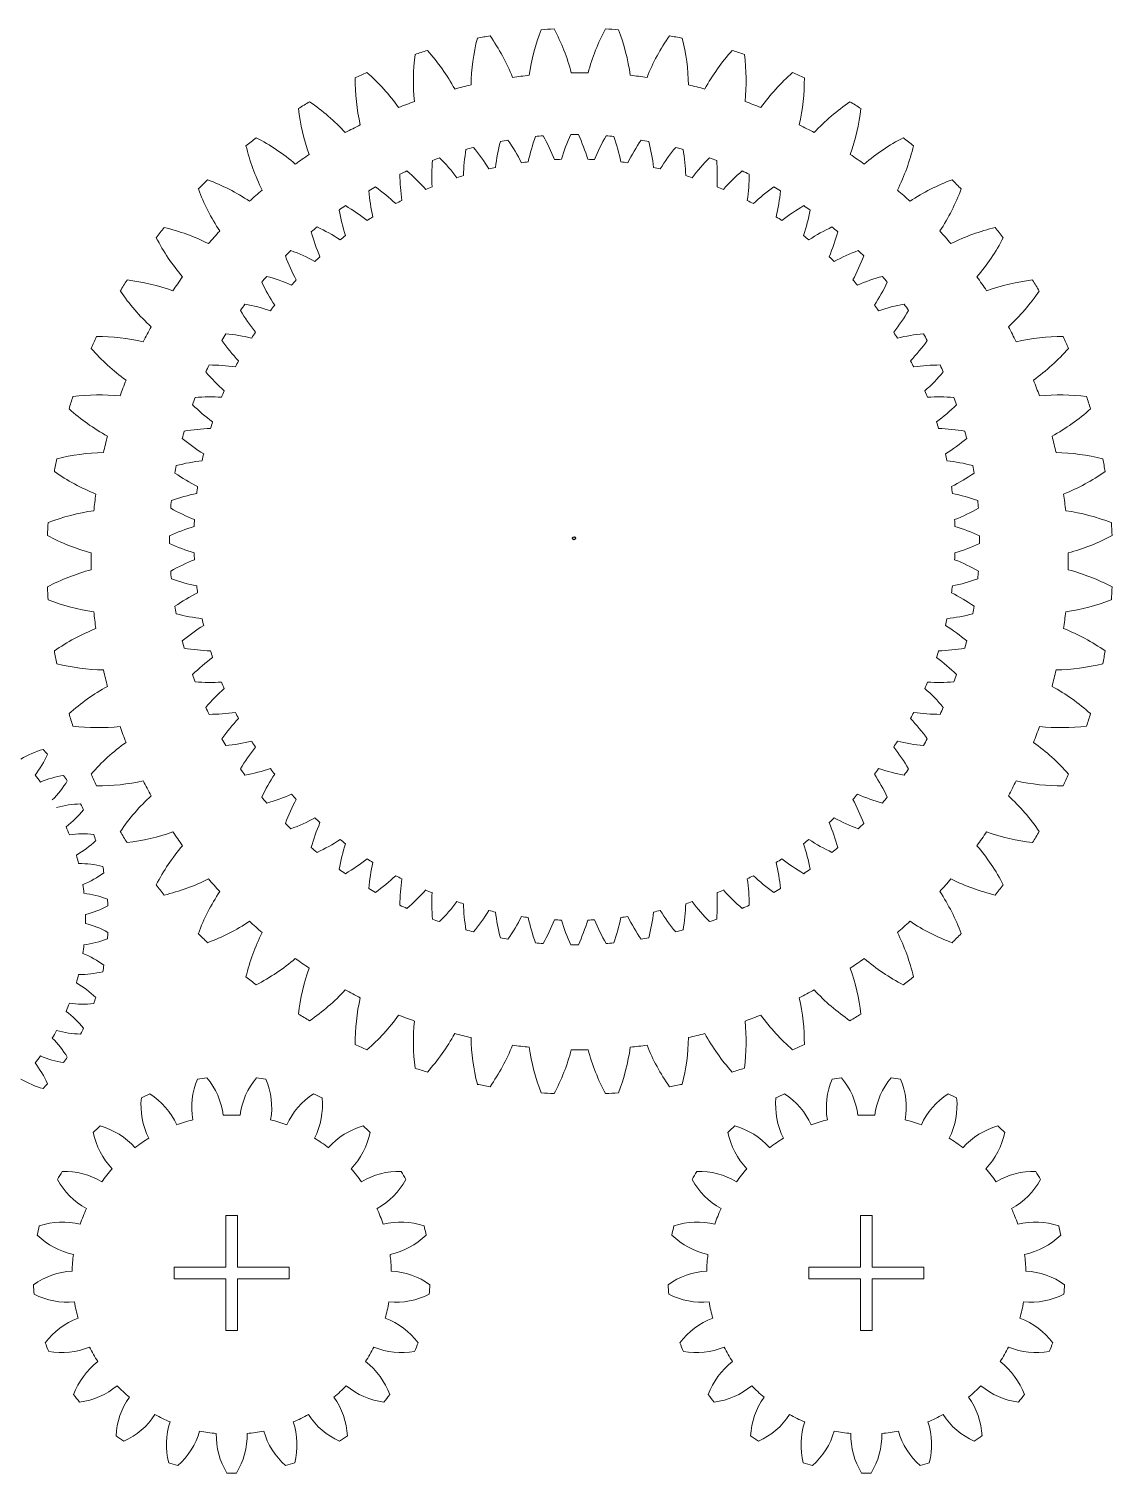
# Model space of a CAD drawing. Header units: millimetres. Extents: x -7 to 96, y -35 to 6.
# Drawn here: x 68.04 to 96.28, y -35.13 to 2.52 of the extents above; entities that cross this region are included whole.
import ezdxf

# ---------------------------------------------------------------- set-up
doc = ezdxf.new("R2010")
doc.units = ezdxf.units.MM

msp = doc.modelspace()

# ---------------------------------------------------------------- linework, layer by layer
at = {"color": 7, "linetype": 'Continuous', "lineweight": 15}
for p, q in [((73.175, -28.414), (73.175, -29.764)), ((73.175, -28.414), (73.475, -28.414)), ((73.475, -28.414), (73.475, -29.764)), ((89.723, -28.414), (89.723, -29.764)), ((89.723, -28.414), (90.023, -28.414)), ((90.023, -28.414), (90.023, -29.764)), ((71.825, -29.764), (73.175, -29.764)), ((71.825, -30.064), (71.825, -29.764)), ((71.825, -30.064), (73.175, -30.064)), ((73.175, -30.064), (73.175, -31.414)), ((73.475, -29.764), (74.825, -29.764)), ((73.475, -30.064), (73.475, -31.414)), ((73.475, -30.064), (74.825, -30.064)), ((74.825, -30.064), (74.825, -29.764)), ((88.373, -29.764), (89.723, -29.764)), ((88.373, -30.064), (88.373, -29.764)), ((88.373, -30.064), (89.723, -30.064)), ((89.723, -30.064), (89.723, -31.414)), ((90.023, -29.764), (91.373, -29.764)), ((90.023, -30.064), (90.023, -31.414)), ((90.023, -30.064), (91.373, -30.064)), ((91.373, -30.064), (91.373, -29.764)), ((73.175, -31.414), (73.475, -31.414)), ((89.723, -31.414), (90.023, -31.414))]:
    msp.add_line(p, q, dxfattribs=at)
msp.add_circle((82.252, -10.758), 0.0392)
for centre, radius, start, end in [((84.919, 0.964), 5.353, 165.7546, 178.9432), ((82.401, -11.358), 13.898, 99.6883, 101.0809), ((75.678, -0.73), 5.353, 21.826, 35.0146), ((86.385, 0.57), 5.353, 158.8315, 172.0201), ((82.401, -11.358), 13.898, 92.7653, 94.1578), ((77.008, 0.003), 5.353, 14.9029, 28.0915), ((87.794, 0.003), 5.353, 151.9085, 165.0971), ((82.401, -11.358), 13.898, 85.8422, 87.2347), ((78.417, 0.57), 5.353, 7.9799, 21.1685), ((89.124, -0.73), 5.353, 144.9854, 158.174), ((82.401, -11.358), 13.898, 78.9191, 80.3117), ((79.884, 0.964), 5.353, 1.0568, 14.2454), ((82.401, -11.358), 13.898, 106.6114, 108.004), ((74.446, -1.618), 5.353, 28.7491, 41.9377), ((90.356, -1.618), 5.353, 138.0623, 151.2509), ((82.401, -11.358), 13.898, 71.996, 73.3886), ((83.415, 1.177), 5.353, 172.6777, 185.8663), ((81.387, 1.177), 5.353, 354.1337, 7.3223), ((82.401, -11.358), 13.898, 113.5345, 114.927), ((81.897, 1.208), 5.353, 179.6008, 192.7894), ((73.33, -2.648), 5.353, 35.6722, 48.8608), ((82.401, -11.358), 12.739, 95.9339, 97.9122), ((82.401, -11.358), 12.739, 89.0108, 90.9892), ((82.401, -11.358), 12.739, 82.0878, 84.0661), ((91.472, -2.648), 5.353, 131.1392, 144.3278), ((82.401, -11.358), 13.898, 65.073, 66.4655), ((82.905, 1.208), 5.353, 347.2106, 0.3992), ((82.401, -11.358), 12.739, 102.857, 104.8353), ((82.401, -11.358), 12.739, 75.1647, 77.143), ((82.401, -11.358), 13.898, 120.4576, 121.8501), ((80.386, 1.056), 5.353, 186.5238, 199.7124), ((72.346, -3.804), 5.353, 42.5953, 55.7838), ((82.401, -11.358), 12.739, 109.7801, 111.7584), ((82.401, -11.358), 12.739, 68.2416, 70.2199), ((92.456, -3.804), 5.353, 124.2162, 137.4047), ((82.401, -11.358), 13.898, 58.1499, 59.5424), ((84.416, 1.056), 5.353, 340.2876, 353.4762), ((82.401, -11.358), 12.739, 116.7031, 118.6815), ((82.401, -11.358), 12.739, 61.3185, 63.2969), ((82.401, -11.358), 13.898, 127.3806, 128.7732), ((71.509, -5.072), 5.353, 49.5183, 62.7069), ((82.265, -10.795), 10.563, 99.4551, 100.5449), ((76.325, -3.269), 5.104, 26.8031, 34.5304), ((86.055, -1.988), 5.104, 160.4696, 168.1969), ((82.265, -10.795), 10.563, 94.4551, 95.5449), ((77.004, -2.78), 5.104, 21.8031, 29.5304), ((86.808, -2.351), 5.104, 155.4696, 163.1969), ((82.265, -10.795), 10.563, 89.4551, 90.5449), ((77.722, -2.351), 5.104, 16.8031, 24.5304), ((87.527, -2.78), 5.104, 150.4696, 158.1969), ((82.265, -10.795), 10.563, 84.4551, 85.5449), ((78.476, -1.988), 5.104, 11.8031, 19.5304), ((88.206, -3.269), 5.104, 145.4696, 153.1969), ((82.265, -10.795), 10.563, 79.4551, 80.5449), ((93.293, -5.072), 5.353, 117.2931, 130.4817), ((82.401, -11.358), 13.898, 51.2268, 52.6194), ((78.904, 0.722), 5.353, 193.4469, 206.6355), ((82.401, -11.358), 12.739, 123.6262, 125.6045), ((84.468, -1.463), 5.104, 170.4696, 178.1969), ((82.265, -10.795), 10.563, 104.4551, 105.5449), ((75.692, -3.815), 5.104, 31.8031, 39.5304), ((85.273, -1.691), 5.104, 165.4696, 173.1969), ((79.258, -1.691), 5.104, 6.8031, 14.5304), ((88.839, -3.815), 5.104, 140.4696, 148.1969), ((82.265, -10.795), 10.563, 74.4551, 75.5449), ((80.062, -1.463), 5.104, 1.8031, 9.5304), ((82.401, -11.358), 12.739, 54.3955, 56.3738), ((85.898, 0.722), 5.353, 333.3645, 346.5531), ((83.647, -1.307), 5.104, 175.4696, 183.1969), ((82.265, -10.795), 10.563, 109.4551, 110.5449), ((75.109, -4.414), 5.104, 36.8031, 44.5304), ((82.265, -10.795), 9.925, 101.9818, 103.0182), ((82.265, -10.795), 9.925, 96.9818, 98.0182), ((82.265, -10.795), 9.925, 91.9818, 93.0182), ((82.265, -10.795), 9.925, 86.9818, 88.0182), ((82.265, -10.795), 9.925, 81.9818, 83.0182), ((82.265, -10.795), 9.925, 76.9818, 78.0182), ((89.422, -4.414), 5.104, 135.4696, 143.1969), ((82.265, -10.795), 10.563, 69.4551, 70.5449), ((80.884, -1.307), 5.104, 356.8031, 4.5304), ((82.401, -11.358), 13.898, 134.3037, 135.6963), ((70.831, -6.43), 5.353, 56.4414, 69.63), ((82.265, -10.795), 10.563, 114.4551, 115.5449), ((82.814, -1.223), 5.104, 180.4696, 188.1969), ((74.58, -5.062), 5.104, 41.8031, 49.5304), ((82.265, -10.795), 9.925, 106.9818, 108.0182), ((82.265, -10.795), 9.925, 71.9818, 73.0182), ((89.951, -5.062), 5.104, 130.4696, 138.1969), ((82.265, -10.795), 10.563, 64.4551, 65.5449), ((81.716, -1.223), 5.104, 351.8031, 359.5304), ((93.972, -6.43), 5.353, 110.37, 123.5586), ((82.401, -11.358), 13.898, 44.3037, 45.6963), ((77.474, 0.213), 5.353, 200.37, 213.5586), ((82.401, -11.358), 12.739, 130.5493, 132.5276), ((82.265, -10.795), 10.563, 119.4551, 120.5449), ((81.978, -1.211), 5.104, 185.4696, 193.1969), ((74.109, -5.754), 5.104, 46.8031, 54.5304), ((82.265, -10.795), 9.925, 111.9818, 113.0182), ((82.265, -10.795), 9.925, 66.9818, 68.0182), ((90.421, -5.754), 5.104, 125.4696, 133.1969), ((82.265, -10.795), 10.563, 59.4551, 60.5449), ((82.553, -1.211), 5.104, 346.8031, 354.5304), ((82.401, -11.358), 12.739, 47.4724, 49.4507), ((87.329, 0.213), 5.353, 326.4414, 339.63), ((82.265, -10.795), 10.563, 124.4551, 125.5449), ((81.144, -1.273), 5.104, 190.4696, 198.1969), ((73.701, -6.484), 5.104, 51.8031, 59.5304), ((82.265, -10.795), 9.925, 116.9818, 118.0182), ((82.265, -10.795), 9.925, 61.9818, 63.0182), ((90.83, -6.484), 5.104, 120.4696, 128.1969), ((83.387, -1.273), 5.104, 341.8031, 349.5304), ((82.265, -10.795), 10.563, 54.4551, 55.5449), ((82.265, -10.795), 9.925, 121.9818, 123.0182), ((82.265, -10.795), 9.925, 56.9818, 58.0182), ((82.401, -11.358), 13.898, 141.2268, 142.6194), ((76.115, -0.466), 5.353, 207.2931, 220.4817), ((70.321, -7.861), 5.353, 63.3645, 76.5531), ((82.401, -11.358), 12.739, 137.4724, 139.4507), ((82.265, -10.795), 10.563, 129.4551, 130.5449), ((80.318, -1.407), 5.104, 195.4696, 203.1969), ((73.358, -7.247), 5.104, 56.8031, 64.5304), ((82.265, -10.795), 9.925, 126.9818, 128.0182), ((82.265, -10.795), 9.925, 51.9818, 53.0182), ((91.173, -7.247), 5.104, 115.4696, 123.1969), ((84.212, -1.407), 5.104, 336.8031, 344.5304), ((82.265, -10.795), 10.563, 49.4551, 50.5449), ((82.401, -11.358), 12.739, 40.5493, 42.5276), ((94.481, -7.861), 5.353, 103.4469, 116.6355), ((88.687, -0.466), 5.353, 319.5183, 332.7069), ((82.401, -11.358), 13.898, 37.3806, 38.7732), ((82.265, -10.795), 10.563, 134.4551, 135.5449), ((73.083, -8.037), 5.104, 61.8031, 69.5304), ((91.448, -8.037), 5.104, 110.4696, 118.1969), ((82.265, -10.795), 10.563, 44.4551, 45.5449), ((79.507, -1.612), 5.104, 200.4696, 208.1969), ((82.265, -10.795), 9.925, 131.9818, 133.0182), ((82.265, -10.795), 9.925, 46.9818, 48.0182), ((85.023, -1.612), 5.104, 331.8031, 339.5304), ((82.401, -11.358), 13.898, 148.1499, 149.5424), ((69.988, -9.342), 5.353, 70.2876, 83.4762), ((82.401, -11.358), 12.739, 144.3955, 146.3738), ((82.265, -10.795), 10.563, 139.4551, 140.5449), ((78.718, -1.887), 5.104, 205.4696, 213.1969), ((72.877, -8.848), 5.104, 66.8031, 74.5304), ((82.265, -10.795), 9.925, 136.9818, 138.0182), ((82.265, -10.795), 9.925, 41.9818, 43.0182), ((91.654, -8.848), 5.104, 105.4696, 113.1969), ((85.813, -1.887), 5.104, 326.8031, 334.5304), ((82.265, -10.795), 10.563, 39.4551, 40.5449), ((82.401, -11.358), 12.739, 33.6262, 35.6045), ((94.815, -9.342), 5.353, 96.5238, 109.7124), ((82.401, -11.358), 13.898, 30.4576, 31.8501), ((74.848, -1.303), 5.353, 214.2162, 227.4047), ((89.954, -1.303), 5.353, 312.5953, 325.7838), ((82.265, -10.795), 10.563, 144.4551, 145.5449), ((77.955, -2.23), 5.104, 210.4696, 218.1969), ((72.743, -9.673), 5.104, 71.8031, 79.5304), ((82.265, -10.795), 9.925, 141.9818, 143.0182), ((82.265, -10.795), 9.925, 36.9818, 38.0182), ((91.788, -9.673), 5.104, 100.4696, 108.1969), ((86.576, -2.23), 5.104, 321.8031, 329.5304), ((82.265, -10.795), 10.563, 34.4551, 35.5449), ((82.401, -11.358), 12.739, 151.3185, 153.2969), ((82.401, -11.358), 12.739, 26.7031, 28.6815), ((82.401, -11.358), 13.898, 155.073, 156.4655), ((69.835, -10.853), 5.353, 77.2106, 90.3992), ((82.265, -10.795), 10.563, 149.4551, 150.5449), ((77.225, -2.639), 5.104, 215.4696, 223.1969), ((72.682, -10.507), 5.104, 76.8031, 84.5304), ((82.265, -10.795), 9.925, 146.9818, 148.0182), ((82.265, -10.795), 9.925, 31.9818, 33.0182), ((91.849, -10.507), 5.104, 95.4696, 103.1969), ((87.306, -2.639), 5.104, 316.8031, 324.5304), ((82.265, -10.795), 10.563, 29.4551, 30.5449), ((94.967, -10.853), 5.353, 89.6008, 102.7894), ((82.401, -11.358), 13.898, 23.5345, 24.927), ((73.691, -2.286), 5.353, 221.1392, 234.3278), ((91.111, -2.286), 5.353, 305.6722, 318.8608), ((82.265, -10.795), 10.563, 154.4551, 155.5449), ((72.693, -11.344), 5.104, 81.8031, 89.5304), ((82.265, -10.795), 9.925, 151.9818, 153.0182), ((82.265, -10.795), 9.925, 26.9818, 28.0182), ((91.838, -11.344), 5.104, 90.4696, 98.1969), ((82.265, -10.795), 10.563, 24.4551, 25.5449), ((82.401, -11.358), 12.739, 158.2416, 160.2199), ((76.533, -3.109), 5.104, 220.4696, 228.1969), ((87.998, -3.109), 5.104, 311.8031, 319.5304), ((82.401, -11.358), 12.739, 19.7801, 21.7584), ((82.401, -11.358), 13.898, 161.996, 163.3886), ((69.866, -12.372), 5.353, 84.1337, 97.3223), ((82.265, -10.795), 10.563, 159.4551, 160.5449), ((72.777, -12.176), 5.104, 86.8031, 94.5304), ((82.265, -10.795), 9.925, 156.9818, 158.0182), ((82.265, -10.795), 9.925, 21.9818, 23.0182), ((91.753, -12.176), 5.104, 85.4696, 93.1969), ((82.265, -10.795), 10.563, 19.4551, 20.5449), ((94.936, -12.372), 5.353, 82.6777, 95.8663), ((82.401, -11.358), 13.898, 16.6114, 18.004), ((72.661, -3.403), 5.353, 228.0623, 241.2509), ((75.885, -3.638), 5.104, 225.4696, 233.1969), ((88.646, -3.638), 5.104, 306.8031, 314.5304), ((92.141, -3.403), 5.353, 298.7491, 311.9377), ((72.934, -12.998), 5.104, 91.8031, 99.5304), ((82.265, -10.795), 9.925, 161.9818, 163.0182), ((82.265, -10.795), 9.925, 16.9818, 18.0182), ((91.597, -12.998), 5.104, 80.4696, 88.1969), ((82.401, -11.358), 12.739, 165.1647, 167.143), ((82.265, -10.795), 10.563, 164.4551, 165.5449), ((75.286, -4.221), 5.104, 230.4696, 238.1969), ((89.245, -4.221), 5.104, 301.8031, 309.5304), ((82.265, -10.795), 10.563, 14.4551, 15.5449), ((82.401, -11.358), 12.739, 12.857, 14.8353), ((70.08, -13.875), 5.353, 91.0568, 104.2454), ((82.265, -10.795), 9.925, 166.9818, 168.0182), ((82.265, -10.795), 9.925, 11.9818, 13.0182), ((94.722, -13.875), 5.353, 75.7546, 88.9432), ((82.401, -11.358), 13.898, 168.9191, 170.3117), ((71.773, -4.635), 5.353, 234.9854, 248.174), ((82.265, -10.795), 10.563, 169.4551, 170.5449), ((73.161, -13.803), 5.104, 96.8031, 104.5304), ((91.369, -13.803), 5.104, 75.4696, 83.1969), ((82.265, -10.795), 10.563, 9.4551, 10.5449), ((93.029, -4.635), 5.353, 291.826, 305.0146), ((82.401, -11.358), 13.898, 9.6883, 11.0809), ((74.739, -4.855), 5.104, 235.4696, 243.1969), ((82.265, -10.795), 9.925, 171.9818, 173.0182), ((89.792, -4.855), 5.104, 296.8031, 304.5304), ((82.265, -10.795), 9.925, 6.9818, 8.0182), ((82.401, -11.358), 12.739, 172.0878, 174.0661), ((82.265, -10.795), 10.563, 174.4551, 175.5449), ((73.458, -14.585), 5.104, 101.8031, 109.5304), ((91.073, -14.585), 5.104, 70.4696, 78.1969), ((82.265, -10.795), 10.563, 4.4551, 5.5449), ((82.401, -11.358), 12.739, 5.9339, 7.9122), ((70.473, -15.342), 5.353, 97.9799, 111.1685), ((74.25, -5.533), 5.104, 240.4696, 248.1969), ((90.281, -5.533), 5.104, 291.8031, 299.5304), ((94.329, -15.342), 5.353, 68.8315, 82.0201), ((82.401, -11.358), 13.898, 175.8422, 177.2347), ((73.822, -15.338), 5.104, 106.8031, 114.5304), ((82.265, -10.795), 9.925, 176.9818, 178.0182), ((82.265, -10.795), 9.925, 1.9818, 3.0182), ((90.709, -15.338), 5.104, 65.4696, 73.1969), ((82.401, -11.358), 13.898, 2.7653, 4.1578), ((71.04, -5.965), 5.353, 241.9085, 255.0971), ((82.265, -10.795), 10.563, 179.4551, 180.5449), ((73.822, -6.252), 5.104, 245.4696, 253.1969), ((90.709, -6.252), 5.104, 286.8031, 294.5304), ((82.265, -10.795), 10.563, 359.4551, 0.5449), ((93.762, -5.965), 5.353, 284.9029, 298.0915), ((82.401, -11.358), 12.739, 179.0108, 180.9892), ((82.265, -10.795), 9.925, 181.9818, 183.0182), ((82.265, -10.795), 9.925, 356.9818, 358.0182), ((82.401, -11.358), 12.739, 359.0108, 0.9892), ((71.04, -16.751), 5.353, 104.9029, 118.0915), ((74.25, -16.056), 5.104, 111.8031, 119.5304), ((82.265, -10.795), 10.563, 184.4551, 185.5449), ((90.281, -16.056), 5.104, 60.4696, 68.1969), ((82.265, -10.795), 10.563, 354.4551, 355.5449), ((93.762, -16.751), 5.353, 61.9085, 75.0971), ((82.401, -11.358), 13.898, 182.7653, 184.1578), ((73.458, -7.005), 5.104, 250.4696, 258.1969), ((82.265, -10.795), 9.925, 186.9818, 188.0182), ((82.265, -10.795), 9.925, 351.9818, 353.0182), ((91.073, -7.005), 5.104, 281.8031, 289.5304), ((82.401, -11.358), 13.898, 355.8422, 357.2347), ((70.473, -7.373), 5.353, 248.8315, 262.0201), ((74.739, -16.735), 5.104, 116.8031, 124.5304), ((89.792, -16.735), 5.104, 55.4696, 63.1969), ((94.329, -7.373), 5.353, 277.9799, 291.1685), ((82.401, -11.358), 12.739, 185.9339, 187.9122), ((82.265, -10.795), 10.563, 189.4551, 190.5449), ((73.161, -7.787), 5.104, 255.4696, 263.1969), ((91.369, -7.787), 5.104, 276.8031, 284.5304), ((82.265, -10.795), 10.563, 349.4551, 350.5449), ((82.401, -11.358), 12.739, 352.0878, 354.0661), ((71.773, -18.081), 5.353, 111.826, 125.0146), ((75.286, -17.368), 5.104, 121.8031, 129.5304), ((82.265, -10.795), 9.925, 191.9818, 193.0182), ((82.265, -10.795), 9.925, 346.9818, 348.0182), ((89.245, -17.368), 5.104, 50.4696, 58.1969), ((93.029, -18.081), 5.353, 54.9854, 68.174), ((82.265, -10.795), 10.563, 194.4551, 195.5449), ((82.265, -10.795), 10.563, 344.4551, 345.5449), ((82.401, -11.358), 13.898, 189.6883, 191.0809), ((72.934, -8.592), 5.104, 260.4696, 268.1969), ((75.885, -17.952), 5.104, 126.8031, 134.5304), ((82.265, -10.795), 9.925, 196.9818, 198.0182), ((82.265, -10.795), 9.925, 341.9818, 343.0182), ((88.646, -17.952), 5.104, 45.4696, 53.1969), ((91.597, -8.592), 5.104, 271.8031, 279.5304), ((82.401, -11.358), 13.898, 348.9191, 350.3117), ((70.08, -8.84), 5.353, 255.7546, 268.9432), ((82.401, -11.358), 12.739, 192.857, 194.8353), ((82.401, -11.358), 12.739, 345.1647, 347.143), ((94.722, -8.84), 5.353, 271.0568, 284.2454), ((72.661, -19.313), 5.353, 118.7491, 131.9377), ((82.265, -10.795), 10.563, 199.4551, 200.5449), ((72.777, -9.413), 5.104, 265.4696, 273.1969), ((76.533, -18.48), 5.104, 131.8031, 139.5304), ((82.265, -10.795), 9.925, 201.9818, 203.0182), ((82.265, -10.795), 9.925, 336.9818, 338.0182), ((87.998, -18.48), 5.104, 40.4696, 48.1969), ((91.753, -9.413), 5.104, 266.8031, 274.5304), ((82.265, -10.795), 10.563, 339.4551, 340.5449), ((92.141, -19.313), 5.353, 48.0623, 61.2509), ((82.401, -11.358), 13.898, 196.6114, 198.004), ((82.265, -10.795), 10.563, 204.4551, 205.5449), ((72.693, -10.246), 5.104, 270.4696, 278.1969), ((82.265, -10.795), 9.925, 206.9818, 208.0182), ((82.265, -10.795), 9.925, 331.9818, 333.0182), ((91.838, -10.246), 5.104, 261.8031, 269.5304), ((82.265, -10.795), 10.563, 334.4551, 335.5449), ((82.401, -11.358), 13.898, 341.996, 343.3886), ((69.866, -10.344), 5.353, 262.6777, 275.8663), ((82.401, -11.358), 12.739, 199.7801, 201.7584), ((77.225, -18.951), 5.104, 136.8031, 144.5304), ((87.306, -18.951), 5.104, 35.4696, 43.1969), ((82.401, -11.358), 12.739, 338.2416, 340.2199), ((94.936, -10.344), 5.353, 264.1337, 277.3223), ((73.691, -20.429), 5.353, 125.6722, 138.8608), ((82.265, -10.795), 10.563, 209.4551, 210.5449), ((72.682, -11.082), 5.104, 275.4696, 283.1969), ((82.265, -10.795), 9.925, 211.9818, 213.0182), ((82.265, -10.795), 9.925, 326.9818, 328.0182), ((91.849, -11.082), 5.104, 256.8031, 264.5304), ((82.265, -10.795), 10.563, 329.4551, 330.5449), ((91.111, -20.429), 5.353, 41.1392, 54.3278), ((69.118, -18.701), 2.539, 106.236, 120.5251), ((66.196, -15.37), 2.539, 321.9749, 336.264), ((63.494, -20.686), 6.611, 40.5133, 41.9867), ((77.955, -19.359), 5.104, 141.8031, 149.5304), ((86.576, -19.359), 5.104, 30.4696, 38.1969), ((63.494, -20.686), 6.016, 36.406, 38.594), ((69.329, -19.452), 2.539, 98.736, 113.0251), ((63.494, -20.686), 6.611, 33.0133, 34.4867), ((82.401, -11.358), 13.898, 203.5345, 204.927), ((82.265, -10.795), 10.563, 214.4551, 215.5449), ((72.743, -11.916), 5.104, 280.4696, 288.1969), ((78.718, -19.702), 5.104, 146.8031, 154.5304), ((82.265, -10.795), 9.925, 216.9818, 218.0182), ((82.265, -10.795), 9.925, 321.9818, 323.0182), ((85.813, -19.702), 5.104, 25.4696, 33.1969), ((91.788, -11.916), 5.104, 251.8031, 259.5304), ((82.265, -10.795), 10.563, 324.4551, 325.5449), ((82.401, -11.358), 13.898, 335.073, 336.4655), ((66.867, -15.768), 2.539, 314.4749, 328.764), ((69.835, -11.862), 5.353, 269.6008, 282.7894), ((82.401, -11.358), 12.739, 206.7031, 208.6815), ((82.401, -11.358), 12.739, 331.3185, 333.2969), ((94.967, -11.862), 5.353, 257.2106, 270.3992), ((69.44, -20.224), 2.539, 91.236, 105.5251), ((63.494, -20.686), 6.611, 25.5133, 26.9867), ((74.848, -21.413), 5.353, 132.5953, 145.7838), ((82.265, -10.795), 10.563, 219.4551, 220.5449), ((72.877, -12.742), 5.104, 285.4696, 293.1969), ((79.507, -19.977), 5.104, 151.8031, 159.5304), ((82.265, -10.795), 9.925, 221.9818, 223.0182), ((82.265, -10.795), 9.925, 316.9818, 318.0182), ((85.023, -19.977), 5.104, 20.4696, 28.1969), ((91.654, -12.742), 5.104, 246.8031, 254.5304), ((82.265, -10.795), 10.563, 319.4551, 320.5449), ((89.954, -21.413), 5.353, 34.2162, 47.4047), ((67.48, -16.25), 2.539, 306.9749, 321.264), ((73.083, -13.553), 5.104, 290.4696, 298.1969), ((82.265, -10.795), 9.925, 226.9818, 228.0182), ((82.265, -10.795), 9.925, 311.9818, 313.0182), ((91.448, -13.553), 5.104, 241.8031, 249.5304), ((63.494, -20.686), 6.016, 21.406, 23.594), ((82.401, -11.358), 13.898, 210.4576, 211.8501), ((69.988, -13.373), 5.353, 276.5238, 289.7124), ((82.401, -11.358), 12.739, 213.6262, 215.6045), ((82.265, -10.795), 10.563, 224.4551, 225.5449), ((80.318, -20.183), 5.104, 156.8031, 164.5304), ((84.212, -20.183), 5.104, 15.4696, 23.1969), ((82.265, -10.795), 10.563, 314.4551, 315.5449), ((82.401, -11.358), 12.739, 324.3955, 326.3738), ((94.815, -13.373), 5.353, 250.2876, 263.4762), ((82.401, -11.358), 13.898, 328.1499, 329.5424), ((69.449, -21.004), 2.539, 83.736, 98.0251), ((68.025, -16.808), 2.539, 299.4749, 313.764), ((63.494, -20.686), 6.611, 18.0133, 19.4867), ((76.115, -22.25), 5.353, 139.5183, 152.7069), ((82.265, -10.795), 10.563, 229.4551, 230.5449), ((73.358, -14.342), 5.104, 295.4696, 303.1969), ((81.144, -20.317), 5.104, 161.8031, 169.5304), ((82.265, -10.795), 9.925, 231.9818, 233.0182), ((82.265, -10.795), 9.925, 306.9818, 308.0182), ((83.387, -20.317), 5.104, 10.4696, 18.1969), ((91.173, -14.342), 5.104, 236.8031, 244.5304), ((82.265, -10.795), 10.563, 309.4551, 310.5449), ((88.687, -22.25), 5.353, 27.2931, 40.4817), ((63.494, -20.686), 6.016, 13.906, 16.094), ((73.701, -15.105), 5.104, 300.4696, 308.1969), ((82.265, -10.795), 9.925, 236.9818, 238.0182), ((82.265, -10.795), 9.925, 301.9818, 303.0182), ((90.83, -15.105), 5.104, 231.8031, 239.5304), ((69.357, -21.779), 2.539, 76.236, 90.5251), ((68.492, -17.433), 2.539, 291.9749, 306.264), ((63.494, -20.686), 6.611, 10.5133, 11.9867), ((82.265, -10.795), 10.563, 234.4551, 235.5449), ((81.978, -20.378), 5.104, 166.8031, 174.5304), ((74.109, -15.835), 5.104, 305.4696, 313.1969), ((82.265, -10.795), 9.925, 241.9818, 243.0182), ((82.265, -10.795), 9.925, 296.9818, 298.0182), ((90.421, -15.835), 5.104, 226.8031, 234.5304), ((82.553, -20.378), 5.104, 5.4696, 13.1969), ((82.265, -10.795), 10.563, 304.4551, 305.5449), ((63.494, -20.686), 6.016, 6.406, 8.594), ((82.401, -11.358), 13.898, 217.3806, 218.7732), ((70.321, -14.855), 5.353, 283.4469, 296.6355), ((82.401, -11.358), 12.739, 220.5493, 222.5276), ((82.265, -10.795), 10.563, 239.4551, 240.5449), ((82.814, -20.367), 5.104, 171.8031, 179.5304), ((74.58, -16.527), 5.104, 310.4696, 318.1969), ((82.265, -10.795), 9.925, 246.9818, 248.0182), ((82.265, -10.795), 9.925, 291.9818, 293.0182), ((89.951, -16.527), 5.104, 221.8031, 229.5304), ((81.716, -20.367), 5.104, 0.4696, 8.1969), ((82.265, -10.795), 10.563, 299.4551, 300.5449), ((82.401, -11.358), 12.739, 317.4724, 319.4507), ((94.481, -14.855), 5.353, 243.3645, 256.5531), ((82.401, -11.358), 13.898, 321.2268, 322.6194), ((69.164, -22.535), 2.539, 68.736, 83.0251), ((63.494, -20.686), 6.611, 3.0133, 4.4867), ((77.474, -22.928), 5.353, 146.4414, 159.63), ((82.265, -10.795), 10.563, 244.4551, 245.5449), ((83.647, -20.283), 5.104, 176.8031, 184.5304), ((75.109, -17.175), 5.104, 315.4696, 323.1969), ((82.265, -10.795), 9.925, 251.9818, 253.0182), ((84.468, -20.126), 5.104, 181.8031, 189.5304), ((80.062, -20.126), 5.104, 350.4696, 358.1969), ((82.265, -10.795), 9.925, 286.9818, 288.0182), ((89.422, -17.175), 5.104, 216.8031, 224.5304), ((80.884, -20.283), 5.104, 355.4696, 3.1969), ((82.265, -10.795), 10.563, 294.4551, 295.5449), ((87.329, -22.928), 5.353, 20.37, 33.5586), ((68.874, -18.113), 2.539, 284.4749, 298.764), ((63.494, -20.686), 6.016, 358.906, 1.094), ((82.265, -10.795), 10.563, 249.4551, 250.5449), ((75.692, -17.775), 5.104, 320.4696, 328.1969), ((82.265, -10.795), 9.925, 256.9818, 258.0182), ((85.273, -19.899), 5.104, 186.8031, 194.5304), ((76.325, -18.321), 5.104, 325.4696, 333.1969), ((82.265, -10.795), 9.925, 261.9818, 263.0182), ((86.055, -19.602), 5.104, 191.8031, 199.5304), ((77.004, -18.81), 5.104, 330.4696, 338.1969), ((82.265, -10.795), 9.925, 266.9818, 268.0182), ((82.265, -10.795), 9.925, 271.9818, 273.0182), ((87.527, -18.81), 5.104, 201.8031, 209.5304), ((78.476, -19.602), 5.104, 340.4696, 348.1969), ((82.265, -10.795), 9.925, 276.9818, 278.0182), ((88.206, -18.321), 5.104, 206.8031, 214.5304), ((79.258, -19.899), 5.104, 345.4696, 353.1969), ((82.265, -10.795), 9.925, 281.9818, 283.0182), ((88.839, -17.775), 5.104, 211.8031, 219.5304), ((82.265, -10.795), 10.563, 289.4551, 290.5449), ((68.874, -23.259), 2.539, 61.236, 75.5251), ((63.494, -20.686), 6.611, 355.5133, 356.9867), ((82.401, -11.358), 13.898, 224.3037, 225.6963), ((70.831, -16.285), 5.353, 290.37, 303.5586), ((78.904, -23.438), 5.353, 153.3645, 166.5531), ((82.401, -11.358), 12.739, 227.4724, 229.4507), ((82.265, -10.795), 10.563, 254.4551, 255.5449), ((86.808, -19.238), 5.104, 196.8031, 204.5304), ((77.722, -19.238), 5.104, 335.4696, 343.1969), ((82.265, -10.795), 10.563, 284.4551, 285.5449), ((82.401, -11.358), 12.739, 310.5493, 312.5276), ((85.898, -23.438), 5.353, 13.4469, 26.6355), ((93.972, -16.285), 5.353, 236.4414, 249.63), ((82.401, -11.358), 13.898, 314.3037, 315.6963), ((63.494, -20.686), 6.016, 351.406, 353.594), ((69.164, -18.838), 2.539, 276.9749, 291.264), ((82.265, -10.795), 10.563, 259.4551, 260.5449), ((82.265, -10.795), 10.563, 264.4551, 265.5449), ((82.265, -10.795), 10.563, 269.4551, 270.5449), ((82.265, -10.795), 10.563, 274.4551, 275.5449), ((82.265, -10.795), 10.563, 279.4551, 280.5449), ((68.492, -23.939), 2.539, 53.736, 68.0251), ((71.509, -17.644), 5.353, 297.2931, 310.4817), ((82.401, -11.358), 12.739, 234.3955, 236.3738), ((82.401, -11.358), 12.739, 303.6262, 305.6045), ((93.293, -17.644), 5.353, 229.5183, 242.7069), ((63.494, -20.686), 6.016, 343.906, 346.094), ((69.357, -19.593), 2.539, 269.4749, 283.764), ((63.494, -20.686), 6.611, 348.0133, 349.4867), ((82.401, -11.358), 13.898, 231.2268, 232.6194), ((80.386, -23.771), 5.353, 160.2876, 173.4762), ((84.416, -23.771), 5.353, 6.5238, 19.7124), ((82.401, -11.358), 13.898, 307.3806, 308.7732), ((68.025, -24.564), 2.539, 46.236, 60.5251), ((72.346, -18.911), 5.353, 304.2162, 317.4047), ((82.401, -11.358), 12.739, 241.3185, 243.2969), ((82.401, -11.358), 12.739, 296.7031, 298.6815), ((92.456, -18.911), 5.353, 222.5953, 235.7838), ((63.494, -20.686), 6.016, 336.406, 338.594), ((69.449, -20.368), 2.539, 261.9749, 276.264), ((63.494, -20.686), 6.611, 340.5133, 341.9867), ((81.897, -23.923), 5.353, 167.2106, 180.3992), ((82.905, -23.923), 5.353, 359.6008, 12.7894), ((67.48, -25.122), 2.539, 38.736, 53.0251), ((82.401, -11.358), 13.898, 238.1499, 239.5424), ((73.33, -20.068), 5.353, 311.1392, 324.3278), ((82.401, -11.358), 12.739, 248.2416, 250.2199), ((83.415, -23.893), 5.353, 174.1337, 187.3223), ((81.387, -23.893), 5.353, 352.6777, 5.8663), ((82.401, -11.358), 12.739, 289.7801, 291.7584), ((91.472, -20.068), 5.353, 215.6722, 228.8608), ((82.401, -11.358), 13.898, 300.4576, 301.8501), ((63.494, -20.686), 6.016, 328.906, 331.094), ((69.44, -21.148), 2.539, 254.4749, 268.764), ((63.494, -20.686), 6.611, 333.0133, 334.4867), ((74.446, -21.098), 5.353, 318.0623, 331.2509), ((82.401, -11.358), 12.739, 255.1647, 257.143), ((82.401, -11.358), 12.739, 282.857, 284.8353), ((90.356, -21.098), 5.353, 208.7491, 221.9377), ((66.867, -25.604), 2.539, 31.236, 45.5251), ((82.401, -11.358), 13.898, 245.073, 246.4655), ((84.919, -23.679), 5.353, 181.0568, 194.2454), ((75.678, -21.986), 5.353, 324.9854, 338.174), ((82.401, -11.358), 12.739, 262.0878, 264.0661), ((86.385, -23.286), 5.353, 187.9799, 201.1685), ((77.008, -22.719), 5.353, 331.9085, 345.0971), ((82.401, -11.358), 12.739, 269.0108, 270.9892), ((87.794, -22.719), 5.353, 194.9029, 208.0915), ((78.417, -23.286), 5.353, 338.8315, 352.0201), ((82.401, -11.358), 12.739, 275.9339, 277.9122), ((89.124, -21.986), 5.353, 201.826, 215.0146), ((79.884, -23.679), 5.353, 345.7546, 358.9432), ((82.401, -11.358), 13.898, 293.5345, 294.927), ((63.494, -20.686), 6.016, 321.406, 323.594), ((66.196, -26.002), 2.539, 23.736, 38.0251), ((69.329, -21.92), 2.539, 246.9749, 261.264), ((63.494, -20.686), 6.611, 325.5133, 326.9867), ((73.325, -29.959), 5.175, 97.2065, 99.9363), ((71.231, -26.044), 1.89, 7.3333, 40.1533), ((75.418, -26.044), 1.89, 139.8467, 172.6667), ((73.325, -29.959), 5.175, 80.0637, 82.7935), ((82.401, -11.358), 13.898, 251.996, 253.3886), ((82.401, -11.358), 13.898, 286.6114, 288.004), ((89.873, -29.959), 5.175, 97.2065, 99.9363), ((87.78, -26.044), 1.89, 7.3333, 40.1533), ((91.967, -26.044), 1.89, 139.8467, 172.6667), ((89.873, -29.959), 5.175, 80.0637, 82.7935), ((69.118, -22.671), 2.539, 239.4749, 253.764), ((63.494, -20.686), 6.611, 318.0133, 319.4867), ((74.171, -25.6), 1.89, 156.9896, 189.8096), ((72.478, -25.6), 1.89, 350.1904, 23.0104), ((82.401, -11.358), 13.898, 258.9191, 260.3117), ((82.401, -11.358), 13.898, 265.8422, 267.2347), ((82.401, -11.358), 13.898, 272.7653, 274.1578), ((82.401, -11.358), 13.898, 279.6883, 281.0809), ((90.72, -25.6), 1.89, 156.9896, 189.8096), ((89.027, -25.6), 1.89, 350.1904, 23.0104), ((72.849, -25.544), 1.89, 174.1324, 206.9524), ((73.325, -29.959), 5.175, 114.3494, 117.0792), ((70.17, -26.835), 1.89, 24.4761, 57.2961), ((76.48, -26.835), 1.89, 122.7039, 155.5239), ((73.325, -29.959), 5.175, 62.9208, 65.6506), ((73.8, -25.544), 1.89, 333.0476, 5.8676), ((89.398, -25.544), 1.89, 174.1324, 206.9524), ((89.873, -29.959), 5.175, 114.3494, 117.0792), ((86.718, -26.835), 1.89, 24.4761, 57.2961), ((93.028, -26.835), 1.89, 122.7039, 155.5239), ((89.873, -29.959), 5.175, 62.9208, 65.6506), ((90.349, -25.544), 1.89, 333.0476, 5.8676), ((73.325, -29.959), 4.162, 104.124, 110.1617), ((73.325, -29.959), 4.162, 86.9811, 93.0189), ((73.325, -29.959), 4.162, 69.8383, 75.876), ((89.873, -29.959), 4.162, 104.124, 110.1617), ((89.873, -29.959), 4.162, 86.9811, 93.0189), ((89.873, -29.959), 4.162, 69.8383, 75.876), ((73.325, -29.959), 5.175, 131.4922, 134.222), ((71.569, -25.881), 1.89, 191.2753, 224.0953), ((69.389, -27.903), 1.89, 41.619, 74.439), ((77.26, -27.903), 1.89, 105.561, 138.381), ((75.08, -25.881), 1.89, 315.9047, 348.7247), ((73.325, -29.959), 5.175, 45.778, 48.5078), ((89.873, -29.959), 5.175, 131.4922, 134.222), ((88.118, -25.881), 1.89, 191.2753, 224.0953), ((85.938, -27.903), 1.89, 41.619, 74.439), ((93.809, -27.903), 1.89, 105.561, 138.381), ((91.629, -25.881), 1.89, 315.9047, 348.7247), ((89.873, -29.959), 5.175, 45.778, 48.5078), ((73.325, -29.959), 4.162, 121.2668, 127.3046), ((73.325, -29.959), 4.162, 52.6954, 58.7332), ((89.873, -29.959), 4.162, 121.2668, 127.3046), ((89.873, -29.959), 4.162, 52.6954, 58.7332), ((73.325, -29.959), 5.175, 148.6351, 151.3649), ((70.445, -26.579), 1.89, 208.4182, 241.2381), ((68.958, -29.155), 1.89, 58.7619, 91.5818), ((73.325, -29.959), 4.162, 138.4097, 144.4474), ((73.325, -29.959), 4.162, 35.5526, 41.5903), ((77.691, -29.155), 1.89, 88.4182, 121.2381), ((76.205, -26.579), 1.89, 298.7619, 331.5818), ((73.325, -29.959), 5.175, 28.6351, 31.3649), ((89.873, -29.959), 5.175, 148.6351, 151.3649), ((86.994, -26.579), 1.89, 208.4182, 241.2381), ((85.507, -29.155), 1.89, 58.7619, 91.5818), ((89.873, -29.959), 4.162, 138.4097, 144.4474), ((89.873, -29.959), 4.162, 35.5526, 41.5903), ((94.24, -29.155), 1.89, 88.4182, 121.2381), ((92.753, -26.579), 1.89, 298.7619, 331.5818), ((89.873, -29.959), 5.175, 28.6351, 31.3649), ((73.325, -29.959), 4.162, 155.5526, 161.5903), ((73.325, -29.959), 4.162, 18.4097, 24.4474), ((89.873, -29.959), 4.162, 155.5526, 161.5903), ((89.873, -29.959), 4.162, 18.4097, 24.4474), ((68.915, -30.477), 1.89, 75.9047, 108.7247), ((77.734, -30.477), 1.89, 71.2753, 104.0953), ((85.464, -30.477), 1.89, 75.9047, 108.7247), ((94.283, -30.477), 1.89, 71.2753, 104.0953), ((73.325, -29.959), 5.175, 165.778, 168.5078), ((69.577, -27.578), 1.89, 225.561, 258.381), ((77.073, -27.578), 1.89, 281.619, 314.439), ((73.325, -29.959), 5.175, 11.4922, 14.222), ((89.873, -29.959), 5.175, 165.778, 168.5078), ((86.125, -27.578), 1.89, 225.561, 258.381), ((93.621, -27.578), 1.89, 281.619, 314.439), ((89.873, -29.959), 5.175, 11.4922, 14.222), ((73.325, -29.959), 4.162, 172.6954, 178.7332), ((73.325, -29.959), 4.162, 1.2668, 7.3046), ((89.873, -29.959), 4.162, 172.6954, 178.7332), ((89.873, -29.959), 4.162, 1.2668, 7.3046), ((69.264, -31.754), 1.89, 93.0476, 125.8676), ((77.386, -31.754), 1.89, 54.1324, 86.9524), ((85.812, -31.754), 1.89, 93.0476, 125.8676), ((93.934, -31.754), 1.89, 54.1324, 86.9524), ((73.325, -29.959), 5.175, 182.9208, 185.6506), ((69.042, -28.789), 1.89, 242.7039, 275.5239), ((77.608, -28.789), 1.89, 264.4761, 297.2961), ((73.325, -29.959), 5.175, 354.3494, 357.0792), ((89.873, -29.959), 5.175, 182.9208, 185.6506), ((85.59, -28.789), 1.89, 242.7039, 275.5239), ((94.156, -28.789), 1.89, 264.4761, 297.2961), ((89.873, -29.959), 5.175, 354.3494, 357.0792), ((73.325, -29.959), 4.162, 189.8383, 195.876), ((73.325, -29.959), 4.162, 344.124, 350.1617), ((89.873, -29.959), 4.162, 189.8383, 195.876), ((89.873, -29.959), 4.162, 344.124, 350.1617), ((69.973, -32.871), 1.89, 110.1904, 143.0104), ((76.676, -32.871), 1.89, 36.9896, 69.8096), ((86.522, -32.871), 1.89, 110.1904, 143.0104), ((93.225, -32.871), 1.89, 36.9896, 69.8096), ((73.325, -29.959), 5.175, 200.0637, 202.7935), ((68.887, -30.103), 1.89, 259.8467, 292.6667), ((73.325, -29.959), 4.162, 206.9811, 213.0189), ((73.325, -29.959), 4.162, 326.9811, 333.0189), ((77.762, -30.103), 1.89, 247.3333, 280.1533), ((73.325, -29.959), 5.175, 337.2065, 339.9363), ((89.873, -29.959), 5.175, 200.0637, 202.7935), ((85.436, -30.103), 1.89, 259.8467, 292.6667), ((89.873, -29.959), 4.162, 206.9811, 213.0189), ((89.873, -29.959), 4.162, 326.9811, 333.0189), ((94.311, -30.103), 1.89, 247.3333, 280.1533), ((89.873, -29.959), 5.175, 337.2065, 339.9363), ((70.981, -33.73), 1.89, 127.3333, 160.1533), ((75.669, -33.73), 1.89, 19.8467, 52.6667), ((87.529, -33.73), 1.89, 127.3333, 160.1533), ((92.217, -33.73), 1.89, 19.8467, 52.6667), ((73.325, -29.959), 5.175, 217.2065, 219.9363), ((69.127, -31.405), 1.89, 276.9896, 309.8096), ((73.325, -29.959), 4.162, 224.124, 230.1617), ((73.325, -29.959), 4.162, 309.8383, 315.876), ((77.523, -31.405), 1.89, 230.1904, 263.0104), ((73.325, -29.959), 5.175, 320.0637, 322.7935), ((89.873, -29.959), 5.175, 217.2065, 219.9363), ((85.675, -31.405), 1.89, 276.9896, 309.8096), ((89.873, -29.959), 4.162, 224.124, 230.1617), ((89.873, -29.959), 4.162, 309.8383, 315.876), ((94.071, -31.405), 1.89, 230.1904, 263.0104), ((89.873, -29.959), 5.175, 320.0637, 322.7935), ((72.196, -34.253), 1.89, 144.4761, 177.2961), ((74.453, -34.253), 1.89, 2.7039, 35.5239), ((88.745, -34.253), 1.89, 144.4761, 177.2961), ((91.002, -34.253), 1.89, 2.7039, 35.5239), ((69.74, -32.578), 1.89, 294.1324, 326.9524), ((73.325, -29.959), 4.162, 241.2668, 247.3046), ((73.512, -34.395), 1.89, 161.619, 194.439), ((73.325, -29.959), 4.162, 292.6954, 298.7332), ((73.137, -34.395), 1.89, 345.561, 18.381), ((76.91, -32.578), 1.89, 213.0476, 245.8676), ((86.288, -32.578), 1.89, 294.1324, 326.9524), ((89.873, -29.959), 4.162, 241.2668, 247.3046), ((90.061, -34.395), 1.89, 161.619, 194.439), ((89.873, -29.959), 4.162, 292.6954, 298.7332), ((89.686, -34.395), 1.89, 345.561, 18.381), ((93.459, -32.578), 1.89, 213.0476, 245.8676), ((73.325, -29.959), 5.175, 234.3494, 237.0792), ((70.671, -33.518), 1.89, 311.2753, 344.0953), ((73.325, -29.959), 4.162, 258.4097, 264.4474), ((74.812, -34.143), 1.89, 178.7619, 211.5818), ((71.838, -34.143), 1.89, 328.4182, 1.2381), ((73.325, -29.959), 4.162, 275.5526, 281.5903), ((75.979, -33.518), 1.89, 195.9047, 228.7247), ((73.325, -29.959), 5.175, 302.9208, 305.6506), ((89.873, -29.959), 5.175, 234.3494, 237.0792), ((87.219, -33.518), 1.89, 311.2753, 344.0953), ((89.873, -29.959), 4.162, 258.4097, 264.4474), ((91.36, -34.143), 1.89, 178.7619, 211.5818), ((88.386, -34.143), 1.89, 328.4182, 1.2381), ((89.873, -29.959), 4.162, 275.5526, 281.5903), ((92.527, -33.518), 1.89, 195.9047, 228.7247), ((89.873, -29.959), 5.175, 302.9208, 305.6506), ((73.325, -29.959), 5.175, 251.4922, 254.222), ((73.325, -29.959), 5.175, 285.778, 288.5078), ((89.873, -29.959), 5.175, 251.4922, 254.222), ((89.873, -29.959), 5.175, 285.778, 288.5078), ((73.325, -29.959), 5.175, 268.6351, 271.3649), ((89.873, -29.959), 5.175, 268.6351, 271.3649)]:
    msp.add_arc(centre, radius, start, end, dxfattribs=at)

doc.saveas('drawing.dxf')
